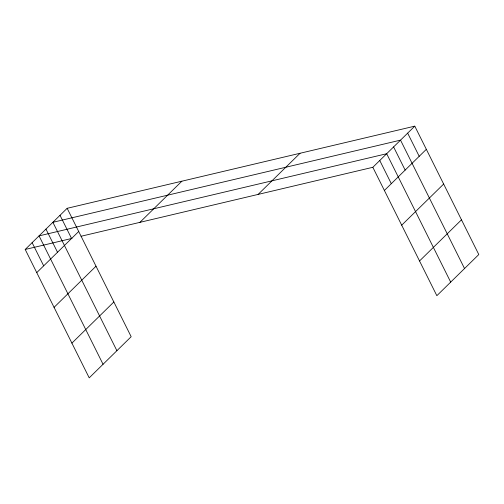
<?xml version="1.0" encoding="UTF-8"?>
<svg xmlns="http://www.w3.org/2000/svg" width="504" height="504" viewBox="0 0 504 504"><rect width="100%" height="100%" fill="white"/><g stroke="black" fill="none" stroke-linecap="round" stroke-linejoin="round"><path stroke-width="0.76" d="M67.152 208.309L131.166 336.704L89.214 377.849L25.2 249.461L67.152 208.309L414.786 126.151L478.8 254.539L436.848 295.691L372.834 167.297L414.786 126.151M36.754 272.632L78.706 231.481M139.917 222.346L181.875 181.201M54.067 307.352L96.018 266.207M71.902 343.13L113.854 301.978M258.117 194.412L300.069 153.26M384.388 190.468L426.34 149.316M401.701 225.187L443.652 184.042M419.536 260.965L461.488 219.82M25.2 249.461L71.996 238.398M81.05 236.263L372.834 167.297M407.654 133.144L419.208 156.316M464.537 268.531L400.522 140.137L52.889 222.302L116.903 350.696M393.599 146.929L405.153 170.1M450.689 282.108L386.681 153.72L39.047 235.885L103.055 364.272M379.758 160.505L391.312 183.677M60.02 215.309L71.574 238.48M45.965 229.093L57.519 252.265M32.124 242.67L43.678 265.841"/></g></svg>
